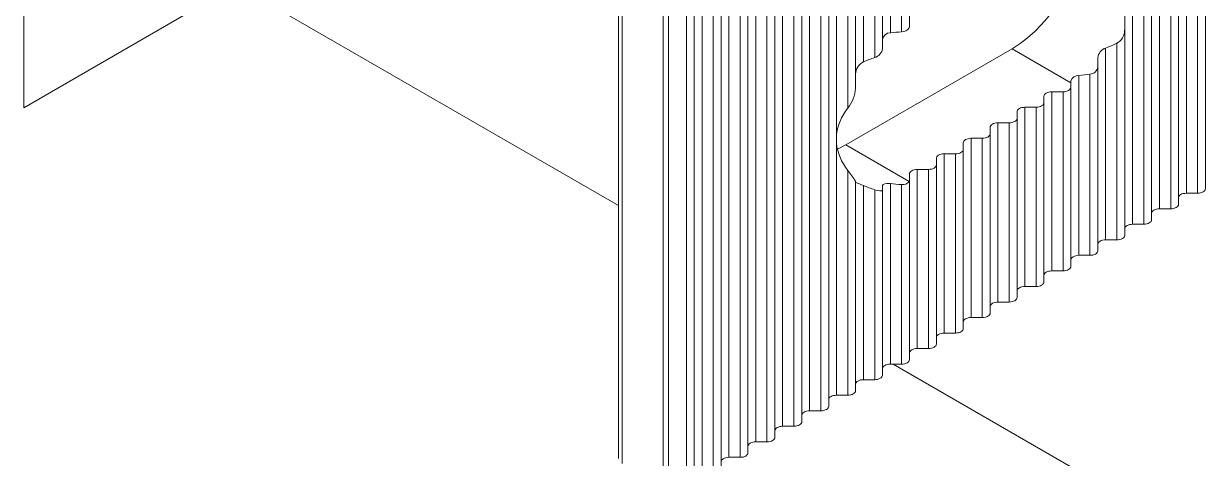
# Model space of a CAD drawing. Header units: millimetres. Extents: x 39 to 459, y 26 to 647.
# Drawn here: x 74.166 to 75.297, y 240.287 to 240.703 of the extents above; entities that cross this region are included whole.
import ezdxf

# ---------------------------------------------------------------- set-up
doc = ezdxf.new("R2010")
doc.units = ezdxf.units.MM
doc.layers.add('ANTET', color=7, linetype='Continuous')

# ---------------------------------------------------------------- blocks, each defined once
blk = doc.blocks.new('Griyaj Montajı')
at = {"color": 7, "linetype": 'Continuous', "lineweight": 15}
for p, q in [((11057.1207, 2133.2994), (11057.1207, 2132.3196)), ((11058.2519, 2133.2219), (11058.2519, 2132.2421)), ((11058.2336, 2133.2176), (11058.2336, 2132.2377)), ((11058.2444, 2133.2176), (11058.2444, 2132.2377)), ((11058.2078, 2133.2027), (11058.2078, 2132.2229)), ((11058.2186, 2133.2027), (11058.2186, 2132.2229)), ((11058.2261, 2133.207), (11058.2261, 2132.2272)), ((11058.1928, 2133.1878), (11058.1928, 2132.208)), ((11058.2003, 2133.1922), (11058.2003, 2132.2123)), ((11057.873, 2133.0094), (11057.873, 2132.0296)), ((11057.8838, 2133.0094), (11057.8838, 2132.0296)), ((11057.8913, 2133.0137), (11057.8913, 2132.0339)), ((11057.8472, 2132.9945), (11057.8472, 2132.0147)), ((11057.858, 2132.9945), (11057.858, 2132.0147)), ((11057.8655, 2132.9989), (11057.8655, 2132.019)), ((11057.8397, 2132.984), (11057.8397, 2132.0042)), ((11057.8215, 2132.9797), (11057.8215, 2131.9998)), ((11057.8322, 2132.9797), (11057.8322, 2131.9998)), ((11057.6899, 2132.9639), (11057.6899, 2131.984)), ((11057.7957, 2132.9648), (11057.7957, 2131.985)), ((11057.8065, 2132.9648), (11057.8065, 2131.985)), ((11057.814, 2132.9691), (11057.814, 2131.9893)), ((11057.6935, 2132.959), (11057.6935, 2131.9791)), ((11057.77, 2132.9499), (11057.77, 2131.9701)), ((11057.7807, 2132.9499), (11057.7807, 2131.9701)), ((11057.7882, 2132.9543), (11057.7882, 2131.9744)), ((11057.7625, 2132.9394), (11057.7625, 2131.9595)), ((11057.7327, 2132.9363), (11057.7327, 2131.9565)), ((11057.738, 2132.9351), (11057.738, 2131.9552)), ((11057.755, 2132.9351), (11057.755, 2131.9552)), ((11057.8988, 2132.7751), (11057.8988, 2132.2936)), ((11057.9095, 2132.7495), (11057.9095, 2132.3192)), ((11057.917, 2132.7392), (11057.917, 2132.3382)), ((11057.9245, 2132.735), (11057.9245, 2132.3634)), ((11057.9503, 2132.7369), (11057.9503, 2132.3913)), ((11057.961, 2132.736), (11057.961, 2132.3922)), ((11057.9685, 2132.7399), (11057.9685, 2132.3969)), ((11057.9353, 2132.7309), (11057.9353, 2132.3675)), ((11057.9428, 2132.7309), (11057.9428, 2132.3762)), ((11057.6899, 2132.6482), (11057.1207, 2132.3196)), ((11057.3242, 2132.4371), (11057.6899, 2132.226)), ((11058.1821, 2132.4309), (11058.1821, 2132.208)), ((11058.1746, 2132.3939), (11058.1746, 2132.1975)), ((11058.0668, 2132.3759), (11057.9077, 2132.2841)), ((11058.1231, 2132.3435), (11058.0668, 2132.3759)), ((11058.1563, 2132.3767), (11058.1563, 2132.1931)), ((11058.1671, 2132.3812), (11058.1671, 2132.1931)), ((11058.1306, 2132.3505), (11058.1306, 2132.1783)), ((11058.1413, 2132.3517), (11058.1413, 2132.1783)), ((11058.1488, 2132.3586), (11058.1488, 2132.1826)), ((11058.1231, 2132.3435), (11058.1231, 2132.3392)), ((11058.1231, 2132.3392), (11058.1231, 2132.1677)), ((11058.0973, 2132.3305), (11058.0973, 2132.3243)), ((11058.1156, 2132.3349), (11058.1048, 2132.3349)), ((11058.1048, 2132.3349), (11058.1048, 2132.1634)), ((11058.1156, 2132.3349), (11058.1156, 2132.1634)), ((11058.0716, 2132.3157), (11058.0716, 2132.3094)), ((11058.0898, 2132.32), (11058.0791, 2132.32)), ((11058.0791, 2132.32), (11058.0791, 2132.1485)), ((11058.0898, 2132.32), (11058.0898, 2132.1485)), ((11058.0973, 2132.3243), (11058.0973, 2132.1528)), ((11058.0641, 2132.3051), (11058.0533, 2132.3051)), ((11058.0533, 2132.3051), (11058.0533, 2132.1336)), ((11058.0641, 2132.3051), (11058.0641, 2132.1336)), ((11058.0716, 2132.3094), (11058.0716, 2132.138)), ((11058.0458, 2132.3008), (11058.0458, 2132.2946)), ((11058.0458, 2132.2946), (11058.0458, 2132.1231)), ((11057.8988, 2132.2852), (11057.8988, 2132.0444)), ((11057.8996, 2132.28), (11057.9077, 2132.2841)), ((11057.9684, 2132.2491), (11057.9077, 2132.2841)), ((11058.02, 2132.2859), (11058.02, 2132.2797)), ((11058.0383, 2132.2903), (11058.0275, 2132.2903)), ((11058.0275, 2132.2903), (11058.0275, 2132.1188)), ((11058.0383, 2132.2903), (11058.0383, 2132.1188)), ((11057.9943, 2132.2711), (11057.9943, 2132.2648)), ((11058.0125, 2132.2754), (11058.0018, 2132.2754)), ((11058.0018, 2132.2754), (11058.0018, 2132.1039)), ((11058.0125, 2132.2754), (11058.0125, 2132.1039)), ((11058.02, 2132.2797), (11058.02, 2132.1082)), ((11057.9095, 2132.2595), (11057.9095, 2132.0444)), ((11057.9868, 2132.2605), (11057.976, 2132.2605)), ((11057.976, 2132.2605), (11057.976, 2132.089)), ((11057.9868, 2132.2605), (11057.9868, 2132.089)), ((11057.9943, 2132.2648), (11057.9943, 2132.0934)), ((11057.917, 2132.2492), (11057.917, 2132.0488)), ((11057.9685, 2132.2562), (11057.9685, 2132.25)), ((11057.9685, 2132.25), (11057.9685, 2132.0785)), ((11057.9245, 2132.2451), (11057.9245, 2132.0593)), ((11057.9353, 2132.241), (11057.9353, 2132.0593)), ((11057.9428, 2132.241), (11057.9428, 2132.0636)), ((11057.9503, 2132.247), (11057.9503, 2132.0742)), ((11057.961, 2132.246), (11057.961, 2132.0742)), ((11058.2336, 2132.2377), (11058.2444, 2132.2377)), ((11058.2078, 2132.2229), (11058.2186, 2132.2229)), ((11058.1821, 2132.208), (11058.1928, 2132.208)), ((11058.1563, 2132.1931), (11058.1671, 2132.1931)), ((11058.1306, 2132.1783), (11058.1413, 2132.1783)), ((11058.1048, 2132.1634), (11058.1156, 2132.1634)), ((11058.0791, 2132.1485), (11058.0898, 2132.1485)), ((11058.0533, 2132.1336), (11058.0641, 2132.1336)), ((11058.0275, 2132.1188), (11058.0383, 2132.1188)), ((11058.0018, 2132.1039), (11058.0125, 2132.1039)), ((11057.976, 2132.089), (11057.9868, 2132.089)), ((11057.9503, 2132.0742), (11057.961, 2132.0742)), ((11057.9529, 2132.0742), (11062.1057, 2129.6768)), ((11057.9245, 2132.0593), (11057.9353, 2132.0593)), ((11057.8988, 2132.0444), (11057.9095, 2132.0444)), ((11057.873, 2132.0296), (11057.8838, 2132.0296)), ((11057.8472, 2132.0147), (11057.858, 2132.0147)), ((11057.8215, 2131.9998), (11057.8322, 2131.9998)), ((11057.7957, 2131.985), (11057.8065, 2131.985))]:
    blk.add_line(p, q, dxfattribs=at)
at = {"color": 7, "linetype": 'Continuous', "lineweight": 15, "flags": 128}
for points in [[(11058.1746, 2132.3939), (11058.1746, 2132.3987), (11058.1746, 2132.4035), (11058.1746, 2132.4083)], [(11058.1488, 2132.3586), (11058.1488, 2132.3615), (11058.1488, 2132.3645), (11058.1488, 2132.3674)], [(11058.1231, 2132.3392), (11058.1229, 2132.3383), (11058.1225, 2132.3375), (11058.1218, 2132.3368), (11058.1209, 2132.3361), (11058.1197, 2132.3356), (11058.1184, 2132.3352), (11058.117, 2132.3349), (11058.1156, 2132.3349)], [(11058.1231, 2132.3435), (11058.1231, 2132.3444), (11058.1231, 2132.3454)], [(11058.1048, 2132.3349), (11058.1034, 2132.3348), (11058.1019, 2132.3345), (11058.1006, 2132.3341), (11058.0995, 2132.3336), (11058.0986, 2132.3329), (11058.0979, 2132.3322), (11058.0975, 2132.3314), (11058.0973, 2132.3305)], [(11058.0791, 2132.32), (11058.0776, 2132.3199), (11058.0762, 2132.3197), (11058.0749, 2132.3193), (11058.0738, 2132.3187), (11058.0728, 2132.3181), (11058.0721, 2132.3173), (11058.0717, 2132.3165), (11058.0716, 2132.3157)], [(11058.0973, 2132.3243), (11058.0972, 2132.3235), (11058.0967, 2132.3227), (11058.0961, 2132.3219), (11058.0951, 2132.3213), (11058.094, 2132.3207), (11058.0927, 2132.3203), (11058.0913, 2132.3201), (11058.0898, 2132.32)], [(11058.0533, 2132.3051), (11058.0518, 2132.305), (11058.0504, 2132.3048), (11058.0491, 2132.3044), (11058.048, 2132.3039), (11058.0471, 2132.3032), (11058.0464, 2132.3024), (11058.0459, 2132.3016), (11058.0458, 2132.3008)], [(11058.0716, 2132.3094), (11058.0714, 2132.3086), (11058.071, 2132.3078), (11058.0703, 2132.307), (11058.0694, 2132.3064), (11058.0682, 2132.3059), (11058.0669, 2132.3054), (11058.0655, 2132.3052), (11058.0641, 2132.3051)], [(11057.8988, 2132.2936), (11057.8987, 2132.2926), (11057.8988, 2132.2852)], [(11058.0458, 2132.2946), (11058.0457, 2132.2937), (11058.0452, 2132.2929), (11058.0445, 2132.2922), (11058.0436, 2132.2915), (11058.0425, 2132.291), (11058.0412, 2132.2906), (11058.0398, 2132.2903), (11058.0383, 2132.2903)], [(11058.0275, 2132.2903), (11058.0261, 2132.2902), (11058.0247, 2132.2899), (11058.0234, 2132.2895), (11058.0222, 2132.289), (11058.0213, 2132.2883), (11058.0206, 2132.2876), (11058.0202, 2132.2868), (11058.02, 2132.2859)], [(11058.0018, 2132.2754), (11058.0003, 2132.2753), (11057.9989, 2132.2751), (11057.9976, 2132.2747), (11057.9965, 2132.2741), (11057.9955, 2132.2735), (11057.9949, 2132.2727), (11057.9944, 2132.2719), (11057.9943, 2132.2711)], [(11058.02, 2132.2797), (11058.0199, 2132.2789), (11058.0195, 2132.2781), (11058.0188, 2132.2773), (11058.0178, 2132.2766), (11058.0167, 2132.2761), (11058.0154, 2132.2757), (11058.014, 2132.2755), (11058.0125, 2132.2754)], [(11057.976, 2132.2605), (11057.9746, 2132.2604), (11057.9732, 2132.2602), (11057.9719, 2132.2598), (11057.9707, 2132.2592), (11057.9698, 2132.2586), (11057.9691, 2132.2578), (11057.9687, 2132.257), (11057.9685, 2132.2562)], [(11057.9943, 2132.2648), (11057.9941, 2132.264), (11057.9937, 2132.2632), (11057.993, 2132.2624), (11057.9921, 2132.2618), (11057.991, 2132.2612), (11057.9897, 2132.2608), (11057.9882, 2132.2606), (11057.9868, 2132.2605)], [(11057.9353, 2132.241), (11057.9355, 2132.2409), (11057.9378, 2132.2403), (11057.9401, 2132.2399), (11057.9419, 2132.2401), (11057.9427, 2132.2407), (11057.9428, 2132.241)], [(11057.9428, 2132.2449), (11057.9428, 2132.2451), (11057.9434, 2132.246), (11057.9449, 2132.2466), (11057.947, 2132.247), (11057.9495, 2132.247), (11057.9503, 2132.247)], [(11057.9428, 2132.241), (11057.9428, 2132.2422), (11057.9428, 2132.2435), (11057.9428, 2132.2449)], [(11058.2261, 2132.2334), (11058.2262, 2132.2342), (11058.2267, 2132.2351), (11058.2274, 2132.2358), (11058.2283, 2132.2365), (11058.2294, 2132.237), (11058.2307, 2132.2374), (11058.2321, 2132.2376), (11058.2336, 2132.2377)], [(11058.2444, 2132.2377), (11058.2458, 2132.2378), (11058.2472, 2132.2381), (11058.2485, 2132.2385), (11058.2497, 2132.239), (11058.2506, 2132.2397), (11058.2513, 2132.2404), (11058.2517, 2132.2412), (11058.2519, 2132.2421)], [(11058.2186, 2132.2229), (11058.2201, 2132.2229), (11058.2215, 2132.2232), (11058.2228, 2132.2236), (11058.2239, 2132.2241), (11058.2248, 2132.2248), (11058.2255, 2132.2255), (11058.226, 2132.2263), (11058.2261, 2132.2272)], [(11058.2003, 2132.2185), (11058.2005, 2132.2194), (11058.2009, 2132.2202), (11058.2016, 2132.2209), (11058.2025, 2132.2216), (11058.2037, 2132.2221), (11058.205, 2132.2225), (11058.2064, 2132.2228), (11058.2078, 2132.2229)], [(11058.1746, 2132.2037), (11058.1747, 2132.2045), (11058.1752, 2132.2053), (11058.1759, 2132.2061), (11058.1768, 2132.2067), (11058.1779, 2132.2073), (11058.1792, 2132.2077), (11058.1806, 2132.2079), (11058.1821, 2132.208)], [(11058.1928, 2132.208), (11058.1943, 2132.2081), (11058.1957, 2132.2083), (11058.197, 2132.2087), (11058.1981, 2132.2093), (11058.1991, 2132.2099), (11058.1998, 2132.2107), (11058.2002, 2132.2115), (11058.2003, 2132.2123)], [(11058.1488, 2132.1888), (11058.149, 2132.1896), (11058.1494, 2132.1905), (11058.1501, 2132.1912), (11058.151, 2132.1919), (11058.1522, 2132.1924), (11058.1535, 2132.1928), (11058.1549, 2132.193), (11058.1563, 2132.1931)], [(11058.1671, 2132.1931), (11058.1685, 2132.1932), (11058.17, 2132.1935), (11058.1713, 2132.1939), (11058.1724, 2132.1944), (11058.1733, 2132.195), (11058.174, 2132.1958), (11058.1744, 2132.1966), (11058.1746, 2132.1975)], [(11058.1413, 2132.1783), (11058.1428, 2132.1783), (11058.1442, 2132.1786), (11058.1455, 2132.179), (11058.1466, 2132.1795), (11058.1476, 2132.1802), (11058.1483, 2132.1809), (11058.1487, 2132.1817), (11058.1488, 2132.1826)], [(11058.1231, 2132.1739), (11058.1232, 2132.1748), (11058.1236, 2132.1756), (11058.1243, 2132.1763), (11058.1253, 2132.177), (11058.1264, 2132.1775), (11058.1277, 2132.1779), (11058.1291, 2132.1782), (11058.1306, 2132.1783)], [(11058.0973, 2132.1591), (11058.0975, 2132.1599), (11058.0979, 2132.1607), (11058.0986, 2132.1615), (11058.0995, 2132.1621), (11058.1006, 2132.1627), (11058.1019, 2132.1631), (11058.1034, 2132.1633), (11058.1048, 2132.1634)], [(11058.1156, 2132.1634), (11058.117, 2132.1635), (11058.1184, 2132.1637), (11058.1197, 2132.1641), (11058.1209, 2132.1647), (11058.1218, 2132.1653), (11058.1225, 2132.1661), (11058.1229, 2132.1669), (11058.1231, 2132.1677)], [(11058.0716, 2132.1442), (11058.0717, 2132.145), (11058.0721, 2132.1458), (11058.0728, 2132.1466), (11058.0738, 2132.1472), (11058.0749, 2132.1478), (11058.0762, 2132.1482), (11058.0776, 2132.1484), (11058.0791, 2132.1485)], [(11058.0898, 2132.1485), (11058.0913, 2132.1486), (11058.0927, 2132.1488), (11058.094, 2132.1492), (11058.0951, 2132.1498), (11058.0961, 2132.1504), (11058.0967, 2132.1512), (11058.0972, 2132.152), (11058.0973, 2132.1528)], [(11058.0641, 2132.1336), (11058.0655, 2132.1337), (11058.0669, 2132.134), (11058.0682, 2132.1344), (11058.0694, 2132.1349), (11058.0703, 2132.1356), (11058.071, 2132.1363), (11058.0714, 2132.1371), (11058.0716, 2132.138)], [(11058.0383, 2132.1188), (11058.0398, 2132.1189), (11058.0412, 2132.1191), (11058.0425, 2132.1195), (11058.0436, 2132.12), (11058.0445, 2132.1207), (11058.0452, 2132.1214), (11058.0457, 2132.1223), (11058.0458, 2132.1231)], [(11058.0458, 2132.1293), (11058.0459, 2132.1302), (11058.0464, 2132.131), (11058.0471, 2132.1317), (11058.048, 2132.1324), (11058.0491, 2132.1329), (11058.0504, 2132.1333), (11058.0518, 2132.1336), (11058.0533, 2132.1336)], [(11058.02, 2132.1144), (11058.0202, 2132.1153), (11058.0206, 2132.1161), (11058.0213, 2132.1169), (11058.0222, 2132.1175), (11058.0234, 2132.118), (11058.0247, 2132.1184), (11058.0261, 2132.1187), (11058.0275, 2132.1188)], [(11057.9943, 2132.0996), (11057.9944, 2132.1004), (11057.9949, 2132.1012), (11057.9955, 2132.102), (11057.9965, 2132.1026), (11057.9976, 2132.1032), (11057.9989, 2132.1036), (11058.0003, 2132.1038), (11058.0018, 2132.1039)], [(11058.0125, 2132.1039), (11058.014, 2132.104), (11058.0154, 2132.1042), (11058.0167, 2132.1046), (11058.0178, 2132.1052), (11058.0188, 2132.1058), (11058.0195, 2132.1066), (11058.0199, 2132.1074), (11058.02, 2132.1082)], [(11057.9685, 2132.0847), (11057.9687, 2132.0856), (11057.9691, 2132.0864), (11057.9698, 2132.0871), (11057.9707, 2132.0878), (11057.9719, 2132.0883), (11057.9732, 2132.0887), (11057.9746, 2132.089), (11057.976, 2132.089)], [(11057.9868, 2132.089), (11057.9882, 2132.0891), (11057.9897, 2132.0894), (11057.991, 2132.0898), (11057.9921, 2132.0903), (11057.993, 2132.091), (11057.9937, 2132.0917), (11057.9941, 2132.0925), (11057.9943, 2132.0934)], [(11057.961, 2132.0742), (11057.9625, 2132.0743), (11057.9639, 2132.0745), (11057.9652, 2132.0749), (11057.9663, 2132.0754), (11057.9673, 2132.0761), (11057.968, 2132.0768), (11057.9684, 2132.0777), (11057.9685, 2132.0785)], [(11057.9428, 2132.0698), (11057.9429, 2132.0707), (11057.9433, 2132.0715), (11057.944, 2132.0722), (11057.945, 2132.0729), (11057.9461, 2132.0734), (11057.9474, 2132.0738), (11057.9488, 2132.0741), (11057.9503, 2132.0742)], [(11057.917, 2132.055), (11057.9172, 2132.0558), (11057.9176, 2132.0566), (11057.9183, 2132.0574), (11057.9192, 2132.058), (11057.9203, 2132.0586), (11057.9216, 2132.059), (11057.9231, 2132.0592), (11057.9245, 2132.0593)], [(11057.9353, 2132.0593), (11057.9367, 2132.0594), (11057.9381, 2132.0596), (11057.9394, 2132.06), (11057.9406, 2132.0606), (11057.9415, 2132.0612), (11057.9422, 2132.062), (11057.9426, 2132.0628), (11057.9428, 2132.0636)], [(11057.8913, 2132.0401), (11057.8914, 2132.0409), (11057.8918, 2132.0418), (11057.8925, 2132.0425), (11057.8935, 2132.0432), (11057.8946, 2132.0437), (11057.8959, 2132.0441), (11057.8973, 2132.0443), (11057.8988, 2132.0444)], [(11057.9095, 2132.0444), (11057.911, 2132.0445), (11057.9124, 2132.0448), (11057.9137, 2132.0452), (11057.9148, 2132.0457), (11057.9157, 2132.0464), (11057.9164, 2132.0471), (11057.9169, 2132.0479), (11057.917, 2132.0488)], [(11057.8838, 2132.0296), (11057.8852, 2132.0296), (11057.8866, 2132.0299), (11057.8879, 2132.0303), (11057.8891, 2132.0308), (11057.89, 2132.0315), (11057.8907, 2132.0322), (11057.8911, 2132.033), (11057.8913, 2132.0339)], [(11057.8655, 2132.0252), (11057.8656, 2132.0261), (11057.8661, 2132.0269), (11057.8668, 2132.0276), (11057.8677, 2132.0283), (11057.8688, 2132.0288), (11057.8701, 2132.0292), (11057.8715, 2132.0295), (11057.873, 2132.0296)], [(11057.8397, 2132.0104), (11057.8399, 2132.0112), (11057.8403, 2132.012), (11057.841, 2132.0128), (11057.8419, 2132.0134), (11057.8431, 2132.014), (11057.8444, 2132.0144), (11057.8458, 2132.0146), (11057.8472, 2132.0147)], [(11057.858, 2132.0147), (11057.8595, 2132.0148), (11057.8609, 2132.015), (11057.8622, 2132.0154), (11057.8633, 2132.016), (11057.8642, 2132.0166), (11057.8649, 2132.0174), (11057.8654, 2132.0182), (11057.8655, 2132.019)], [(11057.814, 2131.9955), (11057.8141, 2131.9963), (11057.8146, 2131.9971), (11057.8152, 2131.9979), (11057.8162, 2131.9986), (11057.8173, 2131.9991), (11057.8186, 2131.9995), (11057.82, 2131.9997), (11057.8215, 2131.9998)], [(11057.8322, 2131.9998), (11057.8337, 2131.9999), (11057.8351, 2132.0002), (11057.8364, 2132.0006), (11057.8375, 2132.0011), (11057.8385, 2132.0017), (11057.8392, 2132.0025), (11057.8396, 2132.0033), (11057.8397, 2132.0042)], [(11057.8065, 2131.985), (11057.8079, 2131.985), (11057.8094, 2131.9853), (11057.8107, 2131.9857), (11057.8118, 2131.9862), (11057.8127, 2131.9869), (11057.8134, 2131.9876), (11057.8138, 2131.9884), (11057.814, 2131.9893)], [(11057.7882, 2131.9806), (11057.7884, 2131.9815), (11057.7888, 2131.9823), (11057.7895, 2131.983), (11057.7904, 2131.9837), (11057.7916, 2131.9842), (11057.7929, 2131.9846), (11057.7943, 2131.9849), (11057.7957, 2131.985)]]:
    blk.add_lwpolyline(points, dxfattribs=at)
at = {"color": 7, "linetype": 'Continuous', "lineweight": 15}
for centre, radius, start, end in [((11057.9988, 2132.4882), 0.1312, 301.2282, 3.7665), ((11057.9611, 2132.4011), 0.00885, 269.6992, 325.4815), ((11057.966, 2132.397), 0.00257, 339.4894, 359.9005), ((11057.9504, 2132.3836), 0.00771, 90.8953, 171.3584), ((11058.1601, 2132.3939), 0.0144, 298.7489, 0.1164), ((11057.9324, 2132.3776), 0.0105, 285.9972, 352.5338), ((11058.1597, 2132.3663), 0.0109, 107.8486, 173.8578), ((11057.93, 2132.3516), 0.013, 115.0961, 180.1418), ((11058.13, 2132.3432), 0.00727, 85.5487, 162.598), ((11058.1409, 2132.3596), 0.00798, 272.9836, 352.5553), ((11057.8813, 2132.3414), 0.0359, 321.9067, 354.9476), ((11057.8084, 2132.1781), 0.1298, 33.2157, 38.8457), ((11057.9824, 2132.3925), 0.1584, 245.6313, 248.5775), ((11057.9624, 2132.2531), 0.00716, 258.8117, 326.0995), ((11057.966, 2132.25), 0.00257, 339.4894, 359.9005)]:
    blk.add_arc(centre, radius, start, end, dxfattribs=at)
for centre, start_param, end_param in [((11057.9743, 2132.3191), 1.675343, 1.760812), ((11058.0864, 2132.4381), 5.293591, 5.398518), ((11058.0001, 2132.3043), 2.104928, 2.206336), ((11058.1122, 2132.4232), 4.857186, 4.943243), ((11058.0258, 2132.2894), 2.723418, 3.084132), ((11058.0258, 2132.2894), 3.199054, 3.559767), ((11058.0001, 2132.3043), 4.07685, 4.178257), ((11057.9743, 2132.3191), 4.522374, 4.607843)]:
    blk.add_ellipse(centre, major_axis=(0.1273, 0), ratio=0.577382, start_param=start_param, end_param=end_param, dxfattribs=at)

msp = doc.modelspace()

# ---------------------------------------------------------------- block references
at = {"layer": 'ANTET', "color": 0}
msp.add_blockref('Griyaj Montajı', (-10982.9547, -1891.697), dxfattribs=at)

doc.saveas('drawing.dxf')
